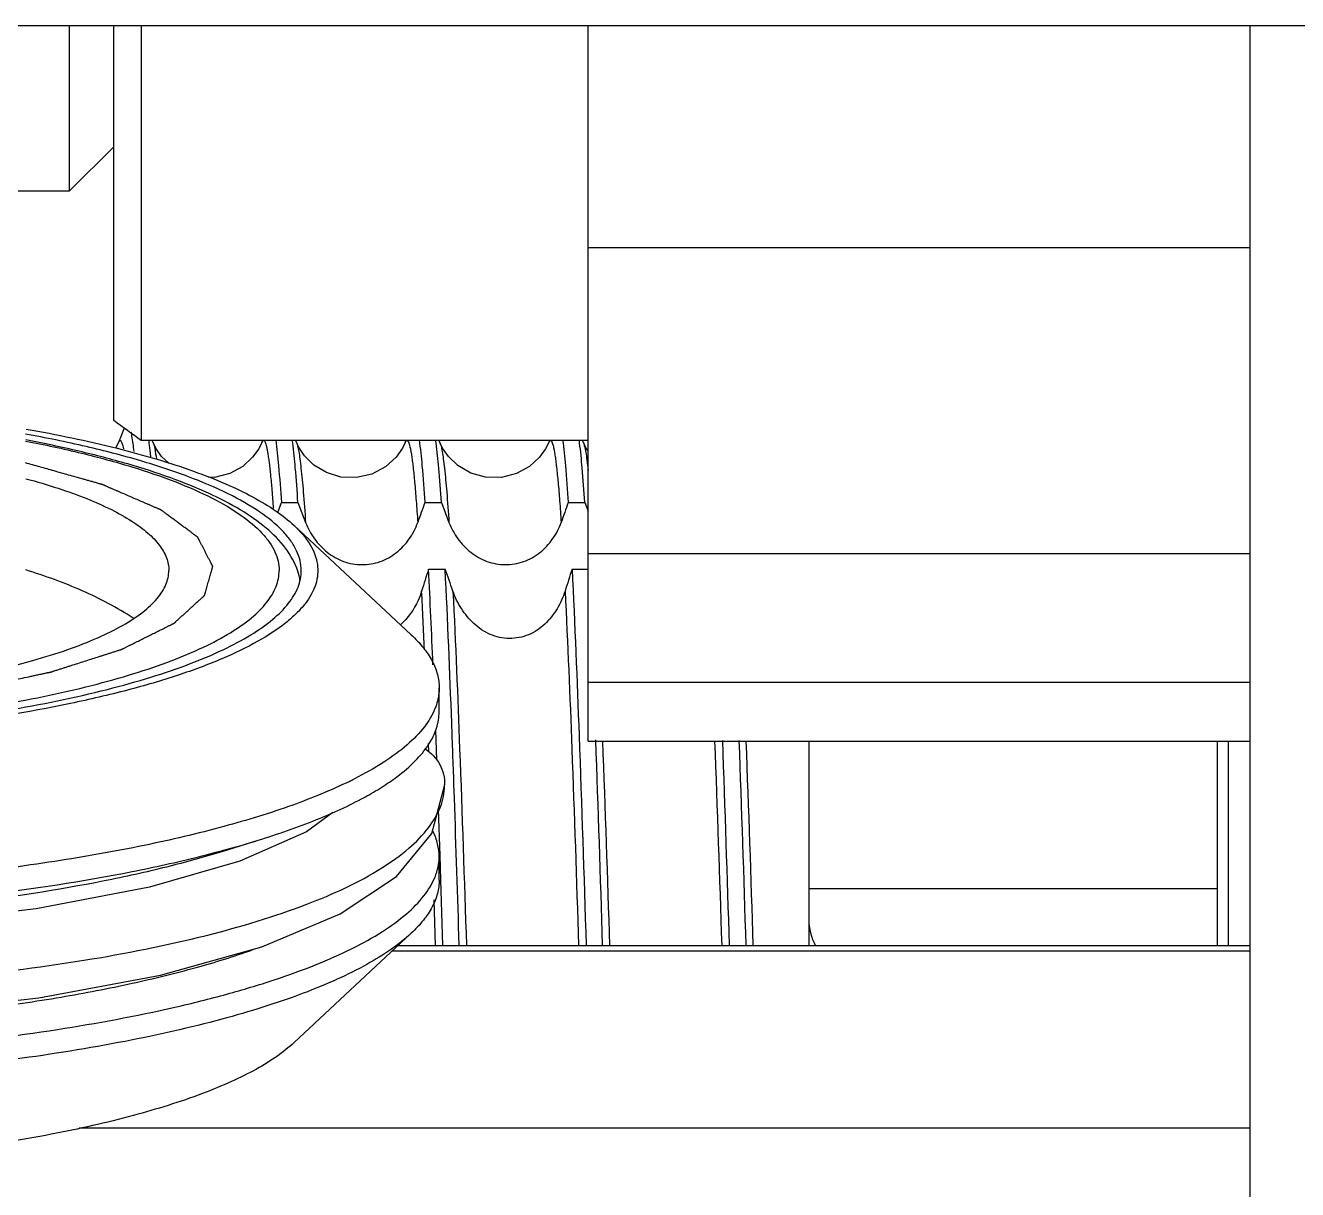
# Model space of a CAD drawing. Header units: millimetres. Extents: x 0 to 420, y 0 to 297.
# Drawn here: x 238.01 to 243.77, y 169.24 to 174.52 of the extents above; entities that cross this region are included whole.
import ezdxf

# ---------------------------------------------------------------- set-up
doc = ezdxf.new("R2010")
doc.units = ezdxf.units.MM
doc.header["$LTSCALE"] = 23.1
doc.layers.get('0').update_dxf_attribs({"linetype": 'CONTINUOUS'})
doc.layers.add('APSF_BLANK_LAYER', color=7, linetype='CONTINUOUS')
doc.layers.add('AXIS', color=7, linetype='CONTINUOUS')
doc.styles.get("Standard").update_dxf_attribs({"font": 'txt', "width": 0.85})
doc.dimstyles.get("Standard").update_dxf_attribs({"dimtxt": 3.5, "dimasz": 3.5, "dimexe": 1.5, "dimexo": 1, "dimtad": 1, "dimtxsty": 'STANDARD', "dimcen": 0.09, "dimadec": 0, "dimazin": 0, "dimtol": 1, "dimtp": 0.01, "dimtm": 0.01, "dimtfac": 1, "dimtofl": 0, "dimtmove": 0, "dimatfit": 3, "dimfxl": 1, "dimtolj": 1, "dimarcsym": 0})

msp = doc.modelspace()

# ---------------------------------------------------------------- linework, layer by layer
at = {"color": 7, "linetype": 'CONTINUOUS'}
for p, q in [((203.555, 174.5152), (246.305, 174.5152)), ((238.205, 173.7652), (238.205, 174.5152)), ((238.405, 172.7248), (238.405, 174.5152)), ((238.53, 174.5152), (238.53, 172.6341)), ((240.555, 171.2724), (240.555, 174.5152)), ((243.555, 165.5152), (243.555, 174.5152)), ((238.405, 173.9652), (238.205, 173.7652)), ((240.555, 173.5098), (243.555, 173.5098)), ((238.4532, 172.6899), (238.4266, 172.6258)), ((238.4266, 172.6258), (238.4132, 172.5991)), ((240.555, 172.6341), (238.53, 172.6341)), ((238.5834, 172.6257), (238.5799, 172.6341)), ((239.0801, 172.6341), (239.0766, 172.6257)), ((239.2333, 172.6258), (239.2298, 172.6341)), ((239.73, 172.6341), (239.7266, 172.6258)), ((239.8833, 172.6258), (239.8799, 172.6341)), ((240.38, 172.6341), (240.3766, 172.6258)), ((240.5333, 172.6258), (240.5298, 172.6341)), ((239.1489, 172.3087), (239.1648, 172.3533)), ((239.1648, 172.3533), (239.2399, 172.3533)), ((239.2399, 172.3533), (239.2744, 172.2634)), ((239.8149, 172.3533), (239.89, 172.3533)), ((239.89, 172.3533), (239.9244, 172.2635)), ((240.4648, 172.3533), (240.5399, 172.3533)), ((240.5399, 172.3533), (240.555, 172.3142)), ((239.2222, 172.2501), (239.753, 171.7547)), ((240.555, 172.123), (243.555, 172.123)), ((239.8321, 172.052), (239.9072, 172.052)), ((240.4821, 172.052), (240.555, 172.052)), ((240.555, 171.5389), (243.555, 171.5389)), ((239.8632, 171.3226), (239.868, 171.1876)), ((240.555, 171.2724), (243.555, 171.2724)), ((241.555, 171.2724), (241.555, 170.3454)), ((239.8303, 171.261), (239.8316, 171.2251)), ((239.4959, 171.1013), (239.4939, 171.1003)), ((239.9049, 171.0705), (239.9049, 171.0748)), ((239.9471, 171.0742), (239.9469, 171.0786)), ((239.9491, 171.0151), (239.9471, 171.0742)), ((239.3983, 170.9497), (239.2787, 170.8612)), ((239.8758, 170.9629), (239.8828, 170.7536)), ((239.8828, 170.7536), (239.8864, 170.6446)), ((239.8864, 170.6446), (239.8958, 170.348)), ((241.555, 170.6051), (243.405, 170.6051)), ((239.8551, 170.5526), (239.8617, 170.3468)), ((239.2222, 169.9061), (239.753, 170.4015)), ((243.555, 170.3454), (239.6929, 170.3454)), ((243.555, 170.3209), (239.6666, 170.3209)), ((243.555, 169.5182), (238.2489, 169.5182))]:
    msp.add_line(p, q, dxfattribs=at)
for points in [[(238.6559, 172.53), (238.622, 172.5626), (238.5958, 172.6003), (238.5834, 172.6257)], [(239.0766, 172.6257), (239.0624, 172.5973), (239.0346, 172.5588), (238.9898, 172.5173), (238.9309, 172.4845), (238.8625, 172.4673), (238.8335, 172.4677)], [(239.7266, 172.6259), (239.7135, 172.5994), (239.6846, 172.5588), (239.6368, 172.5152), (239.5748, 172.4822), (239.5054, 172.4666), (239.4347, 172.4691), (239.369, 172.4888), (239.3126, 172.523), (239.2704, 172.5646), (239.245, 172.6017), (239.2333, 172.6258)], [(240.3766, 172.6258), (240.3623, 172.5973), (240.3345, 172.5587), (240.2896, 172.5172), (240.2307, 172.4845), (240.1622, 172.4674), (240.0905, 172.4683), (240.0228, 172.4871), (239.9652, 172.5211), (239.9219, 172.5628), (239.8958, 172.6005), (239.8833, 172.6258)], [(240.555, 172.5872), (240.5452, 172.6014), (240.5333, 172.6258)], [(236.2481, 170.0027), (236.7985, 170.0053), (237.4479, 170.0399), (238.0658, 170.1095), (238.6172, 170.2113), (239.0764, 170.3399), (239.432, 170.4894), (239.6865, 170.6583), (239.8473, 170.8541), (239.9049, 171.0705)], [(239.2787, 170.8612), (238.9767, 170.7288), (238.5671, 170.6104), (238.0536, 170.5121), (237.46, 170.4423), (236.8184, 170.406), (236.2618, 170.4025)]]:
    msp.add_lwpolyline(points, dxfattribs=at)
for centre, radius, start, end in [((227.1143, 157.0331), 19.3316, 53.80613, 54.26386), ((237.2619, 172.4547), 1.3152, 7.37386, 7.97169), ((237.9319, 172.4558), 1.2952, 7.43636, 8.04364), ((238.558, 172.4546), 1.3191, 7.34807, 7.95248), ((239.2449, 172.4579), 1.2821, 7.42021, 8.03214), ((276.5286, 159.1957), 39.0003, 160.28321, 160.42346), ((276.8443, 159.313), 38.6461, 160.27965, 160.42094), ((261.6348, 165.1055), 22.8825, 162.32778, 162.58935), ((194.7632, 169.8011), 45.1251, 2.30759, 2.85922), ((206.4445, 160.2352), 35.488, 19.27935, 19.44988), ((262.4346, 165.0596), 23.0392, 162.33207, 162.59196), ((201.9059, 170.0454), 37.9427, 2.48048, 2.88096), ((43.091, 164.2032), 197.6254, 1.781771, 2.051514), ((92.9808, 165.7231), 147.745, 1.793383, 2.152726), ((93.4768, 165.7227), 147.7573, 1.793387, 2.1527), ((49.0189, 164.388), 192.2693, 1.776217, 2.052889), ((93.0505, 165.8517), 148.2886, 1.737387, 2.096118), ((93.3077, 165.7117), 148.0683, 1.793871, 2.152434), ((238.6527, 172.7666), 1.8666, 296.08932, 296.78773), ((30.4182, 163.8401), 209.6537, 1.778812, 1.961241), ((241.805, 170.4652), 0.25, 180, 208.70236)]:
    msp.add_arc(centre, radius, start, end, dxfattribs=at)
for points, knots in [([(238.009, 172.6863), (238.1472, 172.6619), (238.4029, 172.6091), (238.7038, 172.5216), (238.9076, 172.442), (239.0328, 172.3823), (239.1372, 172.3201), (239.1969, 172.2738), (239.2223, 172.2501)], [0, 0, 0, 0, 0.323329, 0.600826, 0.720539, 0.826937, 0.919955, 1, 1, 1, 1]), ([(238.4834, 172.6732), (238.4846, 172.6673), (238.4896, 172.638), (238.4932, 172.6085), (238.4957, 172.5848)], [0, 0, 0, 0, 0.199889, 1, 1, 1, 1]), ([(238.4266, 172.6258), (238.4274, 172.6277), (238.4289, 172.6308), (238.4317, 172.6345), (238.4356, 172.6352), (238.4387, 172.632), (238.4414, 172.627), (238.4442, 172.6193), (238.447, 172.6091), (238.4487, 172.6015), (238.4495, 172.5972)], [0, 0, 0, 0, 0.115755, 0.191946, 0.245193, 0.312398, 0.416681, 0.564792, 0.75899, 1, 1, 1, 1]), ([(238.5733, 172.5611), (238.5727, 172.5668), (238.5706, 172.5876), (238.5682, 172.6084), (238.5662, 172.6235)], [0, 0, 0, 0, 0.273427, 1, 1, 1, 1]), ([(238.5834, 172.6257), (238.587, 172.6169), (238.5925, 172.592), (238.5965, 172.5671), (238.5987, 172.5516)], [0, 0, 0, 0, 0.380088, 1, 1, 1, 1]), ([(239.0766, 172.6257), (239.0775, 172.6279), (239.079, 172.6311), (239.0825, 172.6352), (239.0872, 172.6343), (239.0902, 172.6294), (239.0933, 172.6221), (239.0964, 172.6114), (239.0996, 172.5975), (239.1028, 172.5802), (239.106, 172.5596), (239.1105, 172.5258), (239.1161, 172.4753), (239.1224, 172.4053), (239.1264, 172.3544), (239.1284, 172.3268)], [0, 0, 0, 0, 0.021233, 0.034346, 0.044406, 0.059887, 0.084144, 0.118035, 0.161856, 0.215675, 0.279471, 0.353195, 0.53016, 0.745979, 1, 1, 1, 1]), ([(239.1393, 172.6371), (239.1448, 172.5983), (239.1541, 172.5037), (239.1611, 172.409), (239.1648, 172.3533)], [0, 0, 0, 0, 0.411974, 1, 1, 1, 1]), ([(239.2399, 172.3533), (239.2365, 172.4055), (239.2299, 172.4957), (239.2212, 172.5857), (239.2162, 172.6234)], [0, 0, 0, 0, 0.579424, 1, 1, 1, 1]), ([(239.2333, 172.6258), (239.2355, 172.6204), (239.2393, 172.6066), (239.2443, 172.5816), (239.2493, 172.5484), (239.2566, 172.4878), (239.2654, 172.3919), (239.2713, 172.3097), (239.2744, 172.2634)], [0, 0, 0, 0, 0.047505, 0.117135, 0.2091, 0.323405, 0.618612, 1, 1, 1, 1]), ([(239.7266, 172.6259), (239.7275, 172.6281), (239.7291, 172.6316), (239.7327, 172.6351), (239.7356, 172.6347), (239.7374, 172.6333), (239.7391, 172.631), (239.7417, 172.6262), (239.7447, 172.6176), (239.7481, 172.6044), (239.7515, 172.5873), (239.755, 172.5663), (239.7585, 172.5415), (239.7634, 172.5008), (239.7694, 172.4404), (239.7763, 172.3568), (239.7806, 172.2961), (239.7828, 172.2634)], [0, 0, 0, 0, 0.018892, 0.029971, 0.034515, 0.039988, 0.047197, 0.056504, 0.08197, 0.116976, 0.16169, 0.21617, 0.280427, 0.354455, 0.531725, 0.747316, 1, 1, 1, 1]), ([(239.7893, 172.6371), (239.7947, 172.5983), (239.8041, 172.5037), (239.8112, 172.409), (239.8149, 172.3533)], [0, 0, 0, 0, 0.411957, 1, 1, 1, 1]), ([(239.89, 172.3533), (239.8865, 172.4055), (239.8798, 172.4956), (239.8711, 172.5856), (239.8662, 172.6233)], [0, 0, 0, 0, 0.579359, 1, 1, 1, 1]), ([(239.8833, 172.6258), (239.8856, 172.6205), (239.8894, 172.6066), (239.8943, 172.5816), (239.8993, 172.5482), (239.9066, 172.4875), (239.9154, 172.3917), (239.9213, 172.3097), (239.9244, 172.2635)], [0, 0, 0, 0, 0.047544, 0.117467, 0.20987, 0.324545, 0.619559, 1, 1, 1, 1]), ([(240.3766, 172.6258), (240.3775, 172.6281), (240.3791, 172.6315), (240.3827, 172.6351), (240.3856, 172.6348), (240.3874, 172.6334), (240.3891, 172.6311), (240.3917, 172.6264), (240.3947, 172.6178), (240.3981, 172.6045), (240.4015, 172.5874), (240.405, 172.5663), (240.4085, 172.5414), (240.4134, 172.5007), (240.4194, 172.4403), (240.4263, 172.3568), (240.4306, 172.2962), (240.4328, 172.2635)], [0, 0, 0, 0, 0.018926, 0.030081, 0.034615, 0.040038, 0.04718, 0.056421, 0.081792, 0.116811, 0.161676, 0.216394, 0.280915, 0.355166, 0.532518, 0.747722, 1, 1, 1, 1]), ([(240.4393, 172.6371), (240.4448, 172.5983), (240.4542, 172.5038), (240.4611, 172.409), (240.4648, 172.3533)], [0, 0, 0, 0, 0.411959, 1, 1, 1, 1]), ([(240.5399, 172.3533), (240.5365, 172.4056), (240.5299, 172.4957), (240.5212, 172.5858), (240.5162, 172.6235)], [0, 0, 0, 0, 0.579451, 1, 1, 1, 1]), ([(240.5333, 172.6258), (240.5357, 172.6201), (240.5397, 172.6052), (240.5449, 172.5782), (240.5501, 172.5421), (240.5533, 172.5149), (240.555, 172.4998)], [0, 0, 0, 0, 0.144374, 0.358819, 0.644013, 1, 1, 1, 1]), ([(239.2223, 172.2501), (239.25, 172.2241), (239.2867, 172.1826), (239.3177, 172.1197), (239.3296, 172.0741), (239.3309, 172.0282), (239.3182, 171.9652), (239.2831, 171.9046), (239.2329, 171.8492), (239.1638, 171.7888), (239.0516, 171.717), (238.8877, 171.6389), (238.6897, 171.566), (238.4601, 171.4991), (238.1011, 171.4159), (237.5964, 171.3359), (236.9436, 171.278), (236.4883, 171.2651), (236.255, 171.2651)], [0, 0, 0, 0, 0.032192, 0.046139, 0.059168, 0.071825, 0.084705, 0.113187, 0.129714, 0.14808, 0.190845, 0.242088, 0.301775, 0.369523, 0.444712, 0.614089, 0.802201, 1, 1, 1, 1]), ([(239.2744, 172.2634), (239.2845, 172.2371), (239.3117, 172.187), (239.3703, 172.1249), (239.4448, 172.0822), (239.5295, 172.0672), (239.6144, 172.081), (239.6892, 172.1234), (239.7472, 172.1861), (239.7734, 172.2368), (239.7828, 172.2634)], [0, 0, 0, 0, 0.125092, 0.250141, 0.375099, 0.500039, 0.62497, 0.749898, 0.874924, 1, 1, 1, 1]), ([(239.9244, 172.2635), (239.9345, 172.2372), (239.9617, 172.1871), (240.0203, 172.1251), (240.0948, 172.0824), (240.1795, 172.0674), (240.2644, 172.0811), (240.3392, 172.1235), (240.3972, 172.1863), (240.4234, 172.237), (240.4328, 172.2635)], [0, 0, 0, 0, 0.125092, 0.250141, 0.375099, 0.500039, 0.62497, 0.749898, 0.874924, 1, 1, 1, 1]), ([(239.9469, 171.0786), (239.9437, 171.1703), (239.932, 171.4948), (239.919, 171.8193), (239.9072, 172.052)], [0, 0, 0, 0, 0.282594, 1, 1, 1, 1]), ([(240.4821, 172.052), (240.4948, 171.8007), (240.5174, 171.2327), (240.5359, 170.6646), (240.5458, 170.348)], [0, 0, 0, 0, 0.442669, 1, 1, 1, 1]), ([(239.8006, 171.9524), (239.7961, 171.9379), (239.7746, 171.8814), (239.7388, 171.8297), (239.7051, 171.7993)], [0, 0, 0, 0, 0.251122, 1, 1, 1, 1]), ([(240.4506, 171.9524), (240.4418, 171.9242), (240.4174, 171.8697), (240.362, 171.7994), (240.2871, 171.7487), (240.1978, 171.7314), (240.1091, 171.7508), (240.0346, 171.8016), (239.978, 171.8708), (239.952, 171.9245), (239.9423, 171.9524)], [0, 0, 0, 0, 0.125161, 0.250244, 0.37515, 0.499947, 0.624767, 0.749722, 0.874827, 1, 1, 1, 1]), ([(239.9423, 171.9524), (239.9543, 171.714), (239.9759, 171.1789), (239.9939, 170.6436), (240.0034, 170.3468)], [0, 0, 0, 0, 0.445579, 1, 1, 1, 1]), ([(240.4506, 171.9524), (240.4627, 171.714), (240.4843, 171.1789), (240.5022, 170.6436), (240.5117, 170.3468)], [0, 0, 0, 0, 0.445579, 1, 1, 1, 1]), ([(239.753, 171.7547), (239.7728, 171.7362), (239.8081, 171.699), (239.8491, 171.6383), (239.8742, 171.5763), (239.88, 171.5339), (239.88, 171.5134)], [0, 0, 0, 0, 0.289889, 0.547359, 0.780369, 1, 1, 1, 1]), ([(239.88, 171.5134), (239.88, 171.5055), (239.8784, 171.4735), (239.8701, 171.442), (239.861, 171.4195)], [0, 0, 0, 0, 0.24491, 1, 1, 1, 1]), ([(239.861, 171.4195), (239.8491, 171.39), (239.8125, 171.3302), (239.7325, 171.2493), (239.6249, 171.171), (239.5416, 171.1244), (239.4959, 171.1013)], [0, 0, 0, 0, 0.19354, 0.420592, 0.688302, 1, 1, 1, 1]), ([(239.817, 171.2375), (239.8439, 171.22), (239.8897, 171.1714), (239.9055, 171.1064), (239.9049, 171.0748)], [0, 0, 0, 0, 0.503673, 1, 1, 1, 1]), ([(236.2415, 170.1488), (236.7074, 170.1407), (237.3873, 170.1624), (238.2482, 170.2686), (238.7984, 170.3772), (239.2528, 170.5128), (239.5605, 170.6521), (239.7396, 170.7791), (239.8314, 170.8715), (239.8897, 170.9685), (239.9043, 171.0378), (239.9049, 171.0705)], [0, 0, 0, 0, 0.354607, 0.516201, 0.659776, 0.780876, 0.876647, 0.914962, 0.94741, 0.975101, 1, 1, 1, 1]), ([(239.4735, 171.0902), (239.3902, 171.0493), (239.2027, 170.9732), (238.8909, 170.8778), (238.5306, 170.7937), (238.1282, 170.7225), (237.6912, 170.6657), (237.0637, 170.6097), (236.5812, 170.5935), (236.255, 170.5935)], [0, 0, 0, 0, 0.084986, 0.184775, 0.298151, 0.423435, 0.558615, 0.701427, 1, 1, 1, 1]), ([(239.88, 170.6428), (239.88, 170.6223), (239.8742, 170.5799), (239.8491, 170.5179), (239.8081, 170.4572), (239.7728, 170.42), (239.753, 170.4015)], [0, 0, 0, 0, 0.219631, 0.452641, 0.710111, 1, 1, 1, 1]), ([(239.753, 170.4015), (239.7251, 170.3755), (239.6604, 170.3246), (239.5478, 170.2558), (239.4136, 170.1894), (239.1964, 170.1006), (238.876, 170.0017), (238.4398, 169.9038), (237.9461, 169.8247), (237.4078, 169.7665), (236.8391, 169.7309), (236.4513, 169.7229), (236.255, 169.7229)], [0, 0, 0, 0, 0.03164, 0.068081, 0.109483, 0.155846, 0.262887, 0.387453, 0.526882, 0.677931, 0.836937, 1, 1, 1, 1]), ([(239.2223, 169.9061), (239.1986, 169.8841), (239.1438, 169.8409), (239.0482, 169.7825), (238.9344, 169.7262), (238.7501, 169.6509), (238.4783, 169.567), (238.1083, 169.4839), (237.6895, 169.4168), (237.0674, 169.3496), (236.5838, 169.3305), (236.255, 169.3305)], [0, 0, 0, 0, 0.031642, 0.068085, 0.10949, 0.155855, 0.262904, 0.387479, 0.526918, 0.677978, 1, 1, 1, 1])]:
    msp.add_open_spline(points, degree=3, knots=knots, dxfattribs=at)
at = {"color": 40, "linetype": 'CONTINUOUS'}
msp.add_open_spline([(236.255, 171.3856), (236.2871, 171.3864), (236.3513, 171.388), (236.4316, 171.3901), (236.4958, 171.3917), (236.544, 171.3929), (236.5922, 171.3941), (236.6404, 171.3953), (236.6805, 171.3964), (236.7086, 171.3971), (236.7247, 171.3975), (236.7367, 171.3978), (236.7488, 171.3981), (236.7578, 171.3983), (236.7638, 171.3985), (236.7663, 171.3985), (236.7684, 171.3986), (236.7703, 171.3987), (236.7737, 171.399), (236.7785, 171.3994), (236.7862, 171.4), (236.7959, 171.4007), (236.8113, 171.4019), (236.8306, 171.4034), (236.8537, 171.4052), (236.8846, 171.4076), (236.9231, 171.4106), (236.9694, 171.4143), (237.0157, 171.4179), (237.062, 171.4215), (237.1005, 171.4245), (237.1314, 171.4269), (237.1545, 171.4287), (237.1777, 171.4305), (237.2008, 171.4323), (237.2201, 171.4338), (237.2355, 171.435), (237.2451, 171.4358), (237.2529, 171.4364), (237.2577, 171.4368), (237.2611, 171.437), (237.263, 171.4372), (237.2647, 171.4375), (237.267, 171.4378), (237.2706, 171.4383), (237.2751, 171.4389), (237.2823, 171.4399), (237.2913, 171.4411), (237.3021, 171.4426), (237.3166, 171.4446), (237.3346, 171.4471), (237.3562, 171.4501), (237.385, 171.4541), (237.4211, 171.4591), (237.4643, 171.4651), (237.5076, 171.4711), (237.5509, 171.477), (237.5869, 171.482), (237.6157, 171.486), (237.6374, 171.489), (237.6554, 171.4915), (237.6698, 171.4935), (237.6806, 171.495), (237.6914, 171.4965), (237.7004, 171.4977), (237.7076, 171.4987), (237.7122, 171.4994), (237.7158, 171.4998), (237.7185, 171.5002), (237.7207, 171.5005), (237.7223, 171.5008), (237.7232, 171.5009), (237.7239, 171.501), (237.7244, 171.5011), (237.7252, 171.5013), (237.7266, 171.5015), (237.7285, 171.502), (237.7308, 171.5025), (237.7339, 171.5031), (237.7378, 171.5039), (237.7439, 171.5053), (237.7516, 171.5069), (237.7609, 171.5089), (237.7702, 171.5109), (237.7825, 171.5135), (237.7979, 171.5168), (237.8165, 171.5208), (237.8411, 171.526), (237.872, 171.5326), (237.909, 171.5405), (237.9461, 171.5485), (237.9831, 171.5564), (238.014, 171.563), (238.0387, 171.5682), (238.0572, 171.5722), (238.0726, 171.5755), (238.085, 171.5781), (238.0942, 171.5801), (238.1019, 171.5818), (238.1081, 171.5831), (238.112, 171.5839), (238.1151, 171.5846), (238.117, 171.585), (238.1184, 171.5853), (238.1191, 171.5854), (238.1197, 171.5856), (238.1205, 171.5859), (238.1217, 171.5863), (238.1233, 171.5868), (238.1258, 171.5876), (238.129, 171.5886), (238.1327, 171.5898), (238.1378, 171.5914), (238.1466, 171.5942), (238.1591, 171.5982), (238.1742, 171.603), (238.1893, 171.6078), (238.2043, 171.6126), (238.2244, 171.619), (238.2495, 171.6271), (238.2797, 171.6367), (238.3098, 171.6463), (238.3349, 171.6543), (238.355, 171.6607), (238.3701, 171.6655), (238.3852, 171.6703), (238.3977, 171.6743), (238.4078, 171.6775), (238.4153, 171.6799), (238.4216, 171.6819), (238.4266, 171.6835), (238.4304, 171.6847), (238.4335, 171.6858), (238.436, 171.6866), (238.4376, 171.6871), (238.4389, 171.6875), (238.4396, 171.6877), (238.4403, 171.6879), (238.4408, 171.6881), (238.4416, 171.6885), (238.4428, 171.6891), (238.4446, 171.69), (238.447, 171.6912), (238.4507, 171.6931), (238.4553, 171.6954), (238.4609, 171.6982), (238.4665, 171.7009), (238.4721, 171.7037), (238.4796, 171.7074), (238.4889, 171.7121), (238.5038, 171.7195), (238.5224, 171.7288), (238.5448, 171.7399), (238.5672, 171.7511), (238.5858, 171.7604), (238.6007, 171.7678), (238.6119, 171.7734), (238.6231, 171.7789), (238.6343, 171.7845), (238.6436, 171.7891), (238.651, 171.7928), (238.6566, 171.7956), (238.6613, 171.7979), (238.665, 171.7998), (238.6678, 171.8012), (238.6706, 171.8026), (238.6729, 171.8038), (238.6748, 171.8047), (238.6762, 171.8054), (238.6774, 171.806), (238.6782, 171.8064), (238.6786, 171.8066), (238.679, 171.8068), (238.6792, 171.807), (238.6795, 171.8072), (238.6799, 171.8076), (238.6806, 171.8082), (238.6814, 171.809), (238.6825, 171.81), (238.6838, 171.8112), (238.6855, 171.8127), (238.6871, 171.8142), (238.6892, 171.8161), (238.6919, 171.8186), (238.6952, 171.8216), (238.6995, 171.8255), (238.7049, 171.8304), (238.7113, 171.8364), (238.7178, 171.8423), (238.7243, 171.8482), (238.7329, 171.8561), (238.7437, 171.866), (238.7566, 171.8778), (238.7696, 171.8896), (238.7804, 171.8995), (238.789, 171.9074), (238.7944, 171.9123), (238.7987, 171.9163), (238.8019, 171.9192), (238.8052, 171.9222), (238.8084, 171.9252), (238.8111, 171.9276), (238.813, 171.9294), (238.814, 171.9303), (238.8149, 171.9311), (238.8157, 171.9318), (238.8163, 171.9324), (238.8167, 171.9327), (238.8168, 171.9329), (238.817, 171.933), (238.817, 171.9332), (238.8171, 171.9334), (238.8172, 171.9337), (238.8173, 171.9342), (238.8175, 171.9348), (238.8178, 171.9359), (238.8182, 171.9371), (238.8186, 171.9387), (238.8192, 171.9407), (238.8199, 171.9433), (238.8208, 171.9463), (238.8219, 171.9504), (238.8234, 171.9555), (238.8251, 171.9617), (238.8268, 171.9678), (238.8291, 171.976), (238.832, 171.9862), (238.8355, 171.9984), (238.8389, 172.0107), (238.8418, 172.0209), (238.8441, 172.0291), (238.8459, 172.0352), (238.8476, 172.0413), (238.849, 172.0464), (238.8502, 172.0505), (238.8511, 172.0536), (238.8518, 172.0561), (238.8524, 172.0582), (238.8528, 172.0597), (238.8531, 172.061), (238.8534, 172.062), (238.8536, 172.0626), (238.8538, 172.0631), (238.8538, 172.0635), (238.8539, 172.0637), (238.8539, 172.0638), (238.8539, 172.0639), (238.8538, 172.0641), (238.8536, 172.0645), (238.8533, 172.0651), (238.8529, 172.0658), (238.8525, 172.0666), (238.852, 172.0677), (238.851, 172.0695), (238.8497, 172.072), (238.8481, 172.0751), (238.8465, 172.0782), (238.845, 172.0813), (238.8428, 172.0855), (238.8402, 172.0906), (238.836, 172.0989), (238.8307, 172.1092), (238.8243, 172.1216), (238.818, 172.134), (238.8127, 172.1444), (238.8085, 172.1526), (238.8053, 172.1588), (238.8021, 172.165), (238.7989, 172.1712), (238.7963, 172.1764), (238.7942, 172.1805), (238.7926, 172.1836), (238.7913, 172.1862), (238.7902, 172.1883), (238.7894, 172.1898), (238.7886, 172.1914), (238.788, 172.1927), (238.7874, 172.1937), (238.7871, 172.1945), (238.7867, 172.1951), (238.7865, 172.1956), (238.7863, 172.1958), (238.7863, 172.196), (238.786, 172.1962), (238.7857, 172.1964), (238.7851, 172.1969), (238.7843, 172.1975), (238.7833, 172.1982), (238.782, 172.1992), (238.7804, 172.2004), (238.7784, 172.2018), (238.7765, 172.2033), (238.7738, 172.2052), (238.7706, 172.2076), (238.7667, 172.2105), (238.7614, 172.2144), (238.7549, 172.2193), (238.7471, 172.2251), (238.7392, 172.2309), (238.7314, 172.2367), (238.7209, 172.2445), (238.7078, 172.2541), (238.6922, 172.2658), (238.6765, 172.2774), (238.6634, 172.2871), (238.6529, 172.2948), (238.6464, 172.2997), (238.6412, 172.3035), (238.6373, 172.3064), (238.6333, 172.3094), (238.6294, 172.3123), (238.6262, 172.3147), (238.6239, 172.3164), (238.6226, 172.3173), (238.6216, 172.3181), (238.6206, 172.3188), (238.6199, 172.3193), (238.6194, 172.3197), (238.6192, 172.3199), (238.619, 172.32), (238.6188, 172.3201), (238.6183, 172.3203), (238.6177, 172.3206), (238.6166, 172.321), (238.6153, 172.3216), (238.6133, 172.3225), (238.6107, 172.3236), (238.6075, 172.3249), (238.6034, 172.3267), (238.5982, 172.329), (238.592, 172.3317), (238.5837, 172.3353), (238.5733, 172.3398), (238.5608, 172.3452), (238.5483, 172.3506), (238.5317, 172.3577), (238.5109, 172.3667), (238.486, 172.3775), (238.4611, 172.3883), (238.4403, 172.3973), (238.4237, 172.4045), (238.4112, 172.4099), (238.3988, 172.4153), (238.3884, 172.4197), (238.3801, 172.4233), (238.3738, 172.426), (238.3686, 172.4283), (238.3645, 172.4301), (238.3614, 172.4314), (238.3588, 172.4326), (238.3567, 172.4334), (238.3554, 172.434), (238.3544, 172.4345), (238.3537, 172.4347), (238.3532, 172.435), (238.3526, 172.4352), (238.3513, 172.4355), (238.3497, 172.436), (238.3469, 172.4367), (238.3435, 172.4377), (238.3381, 172.4392), (238.3313, 172.4412), (238.3232, 172.4435), (238.315, 172.4458), (238.3069, 172.4481), (238.296, 172.4511), (238.2824, 172.455), (238.2607, 172.4611), (238.2335, 172.4688), (238.2009, 172.478), (238.1683, 172.4872), (238.1357, 172.4964), (238.1031, 172.5056), (238.0596, 172.5179), (238.027, 172.5271), (238.0053, 172.5332)], degree=3, knots=[0, 0, 0, 0, 0.015625, 0.03125, 0.039062, 0.046875, 0.054688, 0.0625, 0.070312, 0.074219, 0.076172, 0.078125, 0.080078, 0.082031, 0.08252, 0.083008, 0.083252, 0.083496, 0.083984, 0.084961, 0.085938, 0.087891, 0.089844, 0.09375, 0.097656, 0.101562, 0.109375, 0.117188, 0.125, 0.132812, 0.140625, 0.144531, 0.148438, 0.152344, 0.15625, 0.160156, 0.162109, 0.164062, 0.165039, 0.166016, 0.166504, 0.166748, 0.166992, 0.16748, 0.167969, 0.168945, 0.169922, 0.171875, 0.173828, 0.175781, 0.179688, 0.183594, 0.1875, 0.195312, 0.203125, 0.210938, 0.21875, 0.226562, 0.230469, 0.234375, 0.238281, 0.240234, 0.242188, 0.244141, 0.246094, 0.24707, 0.248047, 0.248535, 0.249023, 0.249512, 0.249756, 0.249878, 0.25, 0.250122, 0.250244, 0.250488, 0.250977, 0.251465, 0.251953, 0.25293, 0.253906, 0.255859, 0.257812, 0.259766, 0.261719, 0.265625, 0.269531, 0.273438, 0.28125, 0.289062, 0.296875, 0.304688, 0.3125, 0.316406, 0.320312, 0.324219, 0.326172, 0.328125, 0.330078, 0.331055, 0.332031, 0.33252, 0.333008, 0.333252, 0.333374, 0.333496, 0.33374, 0.333984, 0.334473, 0.334961, 0.335938, 0.336914, 0.337891, 0.339844, 0.34375, 0.347656, 0.351562, 0.355469, 0.359375, 0.367188, 0.375, 0.382812, 0.390625, 0.394531, 0.398438, 0.402344, 0.40625, 0.408203, 0.410156, 0.412109, 0.413086, 0.414062, 0.415039, 0.415527, 0.416016, 0.41626, 0.416504, 0.416626, 0.416748, 0.416992, 0.41748, 0.417969, 0.418945, 0.419922, 0.421875, 0.423828, 0.425781, 0.427734, 0.429688, 0.433594, 0.4375, 0.445312, 0.453125, 0.460938, 0.46875, 0.472656, 0.476562, 0.480469, 0.484375, 0.488281, 0.490234, 0.492188, 0.494141, 0.495117, 0.496094, 0.49707, 0.498047, 0.498535, 0.499023, 0.499512, 0.499756, 0.499878, 0.5, 0.500122, 0.500244, 0.500488, 0.500977, 0.501465, 0.501953, 0.50293, 0.503906, 0.504883, 0.505859, 0.507812, 0.509766, 0.511719, 0.515625, 0.519531, 0.523438, 0.527344, 0.53125, 0.539062, 0.546875, 0.554688, 0.5625, 0.566406, 0.570312, 0.572266, 0.574219, 0.576172, 0.578125, 0.580078, 0.581055, 0.581543, 0.582031, 0.58252, 0.583008, 0.58313, 0.583252, 0.583313, 0.583374, 0.583496, 0.58374, 0.583984, 0.584473, 0.584961, 0.585938, 0.586914, 0.587891, 0.589844, 0.591797, 0.59375, 0.597656, 0.601562, 0.605469, 0.609375, 0.617188, 0.625, 0.632812, 0.640625, 0.644531, 0.648438, 0.652344, 0.65625, 0.658203, 0.660156, 0.662109, 0.663086, 0.664062, 0.665039, 0.665527, 0.666016, 0.66626, 0.666504, 0.666626, 0.666687, 0.666748, 0.66687, 0.666992, 0.66748, 0.667969, 0.668457, 0.668945, 0.669922, 0.671875, 0.673828, 0.675781, 0.677734, 0.679688, 0.683594, 0.6875, 0.695312, 0.703125, 0.710938, 0.71875, 0.722656, 0.726562, 0.730469, 0.734375, 0.738281, 0.740234, 0.742188, 0.744141, 0.745117, 0.746094, 0.74707, 0.748047, 0.748535, 0.749023, 0.749512, 0.749756, 0.749878, 0.75, 0.750122, 0.750244, 0.750488, 0.750977, 0.751465, 0.751953, 0.75293, 0.753906, 0.754883, 0.755859, 0.757812, 0.759766, 0.761719, 0.765625, 0.769531, 0.773438, 0.777344, 0.78125, 0.789062, 0.796875, 0.804688, 0.8125, 0.816406, 0.820312, 0.822266, 0.824219, 0.826172, 0.828125, 0.830078, 0.831055, 0.831543, 0.832031, 0.83252, 0.833008, 0.83313, 0.833252, 0.833313, 0.833374, 0.833496, 0.83374, 0.833984, 0.834473, 0.834961, 0.835938, 0.836914, 0.837891, 0.839844, 0.841797, 0.84375, 0.847656, 0.851562, 0.855469, 0.859375, 0.867188, 0.875, 0.882812, 0.890625, 0.894531, 0.898438, 0.902344, 0.90625, 0.908203, 0.910156, 0.912109, 0.913086, 0.914062, 0.915039, 0.915527, 0.916016, 0.91626, 0.916504, 0.916626, 0.916748, 0.916992, 0.91748, 0.917969, 0.918945, 0.919922, 0.921875, 0.923828, 0.925781, 0.927734, 0.929688, 0.933594, 0.9375, 0.945312, 0.953125, 0.960938, 0.96875, 0.976562, 0.984375, 1, 1, 1, 1], dxfattribs=at)
at = {"layer": 'APSF_BLANK_LAYER', "color": 7, "linetype": 'CONTINUOUS'}
for p, q in [((238.4934, 171.8296), (238.4949, 171.8287)), ((243.405, 171.2724), (243.405, 170.3454)), ((243.455, 171.2724), (243.455, 170.3454))]:
    msp.add_line(p, q, dxfattribs=at)
msp.add_arc((238.9533, 171.9464), 0.3019, 9.88994, 18.56621, dxfattribs=at)
for points, knots in [([(238.0058, 172.632), (238.091, 172.6156), (238.2528, 172.581), (238.4802, 172.5198), (238.6782, 172.4525), (238.8447, 172.3801), (238.9776, 172.3034), (239.0637, 172.2329), (239.1118, 172.1742), (239.1365, 172.1318), (239.1516, 172.0888), (239.155, 172.0596), (239.155, 172.0454)], [0, 0, 0, 0, 0.192197, 0.366516, 0.521246, 0.655208, 0.767978, 0.860345, 0.899774, 0.935495, 0.968484, 1, 1, 1, 1]), ([(239.2395, 172.0425), (239.227, 172.0798), (239.1861, 172.1525), (239.0942, 172.2446), (238.9748, 172.3262), (238.8297, 172.4008), (238.6585, 172.4694), (238.4622, 172.5323), (238.2424, 172.5892), (238.0874, 172.6216), (238.0065, 172.637)], [0, 0, 0, 0, 0.083366, 0.173292, 0.273915, 0.388637, 0.518766, 0.664492, 0.825262, 1, 1, 1, 1]), ([(238.0072, 172.4615), (238.0563, 172.4482), (238.1492, 172.4208), (238.2787, 172.3744), (238.3906, 172.3252), (238.4839, 172.2736), (238.558, 172.2199), (238.6125, 172.1641), (238.6468, 172.106), (238.655, 172.0647), (238.655, 172.0454)], [0, 0, 0, 0, 0.188565, 0.35871, 0.509638, 0.641032, 0.75328, 0.847878, 0.928137, 1, 1, 1, 1]), ([(233.355, 172.0454), (233.355, 172.0209), (233.3658, 171.9684), (233.4111, 171.8953), (233.4828, 171.8253), (233.5803, 171.758), (233.7027, 171.6935), (233.8493, 171.6323), (234.0189, 171.5749), (234.2845, 171.5013), (234.6617, 171.425), (235.1578, 171.3592), (235.6957, 171.3186), (236.255, 171.3048), (236.8142, 171.3186), (237.3521, 171.3592), (237.8482, 171.425), (238.2254, 171.5013), (238.491, 171.5749), (238.6606, 171.6323), (238.8072, 171.6935), (238.9297, 171.758), (239.0271, 171.8253), (239.0988, 171.8953), (239.1441, 171.9684), (239.155, 172.0209), (239.155, 172.0454)], [0, 0, 0, 0, 0.0118, 0.025089, 0.040898, 0.059776, 0.081953, 0.10747, 0.136248, 0.168123, 0.240216, 0.321476, 0.409107, 0.5, 0.590893, 0.678524, 0.759784, 0.831877, 0.863752, 0.89253, 0.918047, 0.940224, 0.959102, 0.974911, 0.9882, 1, 1, 1, 1]), ([(237.8612, 171.5928), (237.9207, 171.6065), (238.0335, 171.6348), (238.1914, 171.6837), (238.3284, 171.7365), (238.443, 171.7925), (238.5343, 171.8512), (238.6017, 171.9126), (238.6445, 171.977), (238.655, 172.0237), (238.655, 172.0454)], [0, 0, 0, 0, 0.190909, 0.363493, 0.516515, 0.64924, 0.761663, 0.854951, 0.932276, 1, 1, 1, 1]), ([(238.4934, 171.8296), (238.4204, 171.8776), (238.2617, 171.9605), (238.0938, 172.0211), (238.0072, 172.0481)], [0, 0, 0, 0, 0.490481, 1, 1, 1, 1])]:
    msp.add_open_spline(points, degree=3, knots=knots, dxfattribs=at)
at = {"layer": 'AXIS', "color": 7, "linetype": 'CONTINUOUS'}
for p, q in [((220.655, 173.7652), (238.205, 173.7652)), ((239.88, 171.4061), (239.88, 171.5134)), ((239.5407, 171.0175), (239.5424, 171.0184)), ((238.9014, 170.7742), (239.0602, 170.8235)), ((239.88, 170.6428), (239.88, 170.7501))]:
    msp.add_line(p, q, dxfattribs=at)
for points, knots in [([(239.255, 172.0454), (239.255, 172.0605), (239.2512, 172.0916), (239.2348, 172.1373), (239.2078, 172.1823), (239.1552, 172.2447), (239.0612, 172.3194), (238.9164, 172.4004), (238.7353, 172.4767), (238.52, 172.5472), (238.2732, 172.611), (238.0977, 172.6468), (238.0054, 172.6636)], [0, 0, 0, 0, 0.031022, 0.063563, 0.09893, 0.138112, 0.230297, 0.343227, 0.477576, 0.63279, 0.807549, 1, 1, 1, 1]), ([(236.255, 171.2841), (236.4501, 171.2841), (236.8335, 171.2935), (237.3899, 171.3355), (237.9031, 171.4036), (238.2934, 171.4825), (238.5682, 171.5587), (238.7435, 171.618), (238.8952, 171.6814), (239.0219, 171.7481), (239.1227, 171.8177), (239.1969, 171.8901), (239.2437, 171.9658), (239.255, 172.02), (239.255, 172.0454)], [0, 0, 0, 0, 0.181786, 0.357047, 0.519568, 0.663754, 0.727505, 0.785059, 0.836094, 0.880449, 0.918204, 0.949822, 0.976401, 1, 1, 1, 1]), ([(239.5424, 171.0184), (239.5689, 171.0329), (239.6189, 171.0621), (239.697, 171.1154), (239.7704, 171.1775), (239.8325, 171.2514), (239.871, 171.3276), (239.88, 171.3808), (239.88, 171.4061)], [0, 0, 0, 0, 0.168849, 0.323066, 0.528028, 0.704518, 0.858608, 1, 1, 1, 1]), ([(239.0602, 170.8235), (239.1494, 170.8511), (239.313, 170.9078), (239.4709, 170.9795), (239.5407, 171.0175)], [0, 0, 0, 0, 0.53994, 1, 1, 1, 1]), ([(236.255, 170.4862), (236.5202, 170.4862), (237.0388, 170.5005), (237.7846, 170.5641), (238.3646, 170.6522), (238.7811, 170.7437), (238.9708, 170.7957), (239.0602, 170.8235)], [0, 0, 0, 0, 0.280753, 0.548736, 0.791937, 0.90093, 1, 1, 1, 1]), ([(239.88, 170.7501), (239.88, 170.769), (239.8751, 170.8079), (239.8615, 170.8446), (239.8528, 170.8625)], [0, 0, 0, 0, 0.487271, 1, 1, 1, 1]), ([(236.255, 170.456), (236.5052, 170.456), (236.9944, 170.4695), (237.698, 170.5296), (238.2451, 170.6126), (238.6381, 170.699), (238.817, 170.7481), (238.9014, 170.7742)], [0, 0, 0, 0, 0.280753, 0.548736, 0.791937, 0.90093, 1, 1, 1, 1]), ([(239.8604, 170.6548), (239.8636, 170.6626), (239.8747, 170.6932), (239.88, 170.726), (239.88, 170.7501)], [0, 0, 0, 0, 0.25869, 1, 1, 1, 1]), ([(236.255, 169.8302), (236.4753, 169.8302), (236.9093, 169.8402), (237.5418, 169.8847), (238.1315, 169.9572), (238.5858, 170.0413), (238.9121, 170.1225), (239.1259, 170.1864), (239.3158, 170.2549), (239.4802, 170.3274), (239.6181, 170.4034), (239.7284, 170.4825), (239.8105, 170.5642), (239.8481, 170.6249), (239.8604, 170.6548)], [0, 0, 0, 0, 0.174254, 0.343049, 0.501153, 0.643782, 0.708001, 0.766902, 0.820148, 0.867505, 0.908879, 0.944382, 0.974442, 1, 1, 1, 1]), ([(236.255, 169.9645), (236.523, 169.9645), (237.0452, 169.98), (237.6827, 170.0383), (238.1586, 170.109), (238.4797, 170.1707), (238.7698, 170.2413), (238.9505, 170.2971), (239.0346, 170.3268)], [0, 0, 0, 0, 0.285725, 0.556518, 0.681926, 0.798532, 0.904946, 1, 1, 1, 1])]:
    msp.add_open_spline(points, degree=3, knots=knots, dxfattribs=at)

# ---------------------------------------------------------------- leaders
at = {"color": 2, "linetype": 'CONTINUOUS'}
msp.add_leader([(262.8606, 172.6568), (238.0157, 139.5396), (232.0157, 139.5396)], dimstyle='STANDARD', override={"dimtad": 0, "dimldrblk": 'DOT'}, dxfattribs=at)

doc.saveas('drawing.dxf')
